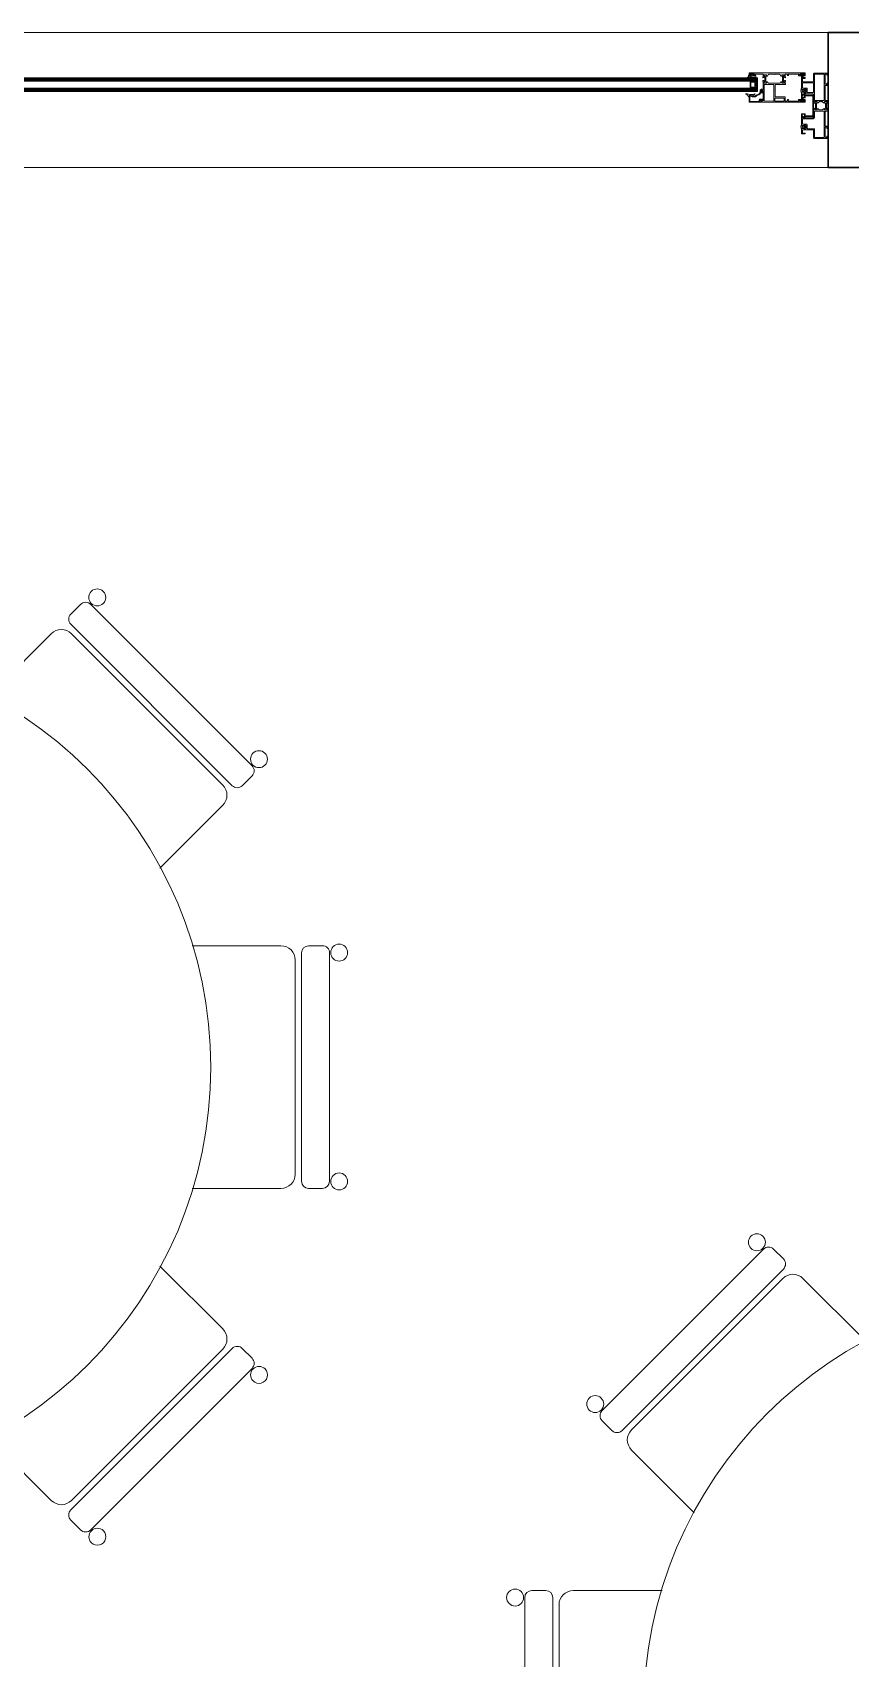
# Model space of a CAD drawing. Header units: centimetres. Extents: x 118932 to 154602, y -32682 to -23521.
# Drawn here: x 132913.3 to 133059, y -28359 to -28069.6 of the extents above; entities that cross this region are included whole.
import ezdxf

# ---------------------------------------------------------------- set-up
doc = ezdxf.new("R2010")
doc.units = ezdxf.units.CM
doc.header["$LTSCALE"] = 50
doc.header["$MEASUREMENT"] = 0
for name, color, linetype, lineweight, true_color in [('GEN_02_TF_Mobilya', 7, 'Continuous', 5, 0x745e3d), ('GEN_02_TF_Pencere', 7, 'Continuous', 9, 0x6093ac), ('GEN_05_ML_Mermer', 7, 'Continuous', 9, 0x9d8692), ('GEN_06_GR_İnce', 7, 'Continuous', 13, 0xb0b0a9), ('ÖRÜLECEK DUVARLAR', 7, 'Continuous', 30, 0xfaca30)]:
    doc.layers.add(name, color=color, linetype=linetype, lineweight=lineweight, true_color=true_color)
doc.layers.add('revizyon notlar', color=1, linetype='Continuous', lineweight=30)

# ---------------------------------------------------------------- blocks, each defined once
blk = doc.blocks.new('M_Table-Dining Round w Chairs - 0915mm Diameter-12996248-MULTIUSE ROOMS - FURNITURE PLAN')
at = {"layer": 'GEN_02_TF_Mobilya'}
for start, end in [(90, 270), (270, 90)]:
    blk.add_arc((103.7, -184.9), 750, start, end, dxfattribs=at)
blk = doc.blocks.new('M_Chair-Breuer - M_Chair-Breuer-V35-MULTIUSE ROOMS - FURNITURE PLAN')
at = {"layer": 'GEN_02_TF_Mobilya'}
for p, q in [((-215.9, 31.1), (-215.9, -127)), ((215.9, -127), (215.9, 31.1)), ((203.2, -163.5), (-203.2, -163.5)), ((-190.5, -152.4), (190.5, -152.4)), ((-215.9, -176.2), (-215.9, -200.8)), ((215.9, -200.8), (215.9, -176.2)), ((-203.2, -213.5), (203.2, -213.5))]:
    blk.add_line(p, q, dxfattribs=at)
for centre, radius, start, end in [((-190.5, -127), 25.4, 180, 270), ((190.5, -127), 25.4, 270, 360), ((-203.2, -176.2), 12.7, 90, 180), ((203.2, -176.2), 12.7, 360, 90), ((-203.2, -200.8), 12.7, 180, 270), ((203.2, -200.8), 12.7, 270, 360), ((-203.5, -230.6), 15.1, 360, 180), ((-203.5, -230.6), 15.1, 180, 360), ((203.7, -230.6), 15.1, 360, 180), ((203.7, -230.6), 15.1, 180, 360)]:
    blk.add_arc(centre, radius, start, end, dxfattribs=at)
blk = doc.blocks.new('yuvarlak masa+8 sandalye')
at = {"layer": 'GEN_02_TF_Mobilya'}
for p, xscale, yscale, zscale, rotation in [((0, 74.8), 0.1, 0.1, 0.1, 180), ((-52.89, 52.89), 0.09999999999999999, 0.09999999999999999, 0.09999999999999999, 225), ((52.89, 52.89), 0.1, 0.1, 0.1, 135), ((-74.8, 0), 0.09999999999999999, 0.09999999999999999, 0.09999999999999999, 269.9999999999999), ((74.8, 0), 0.09999999999999999, 0.09999999999999999, 0.09999999999999999, 90.00000000000006), ((-52.89, -52.89), 0.1, 0.1, 0.1, 315), ((52.89, -52.89), 0.1, 0.1, 0.1, 44.99999999999999)]:
    blk.add_blockref('M_Chair-Breuer - M_Chair-Breuer-V35-MULTIUSE ROOMS - FURNITURE PLAN', p, dxfattribs=dict(at, xscale=xscale, yscale=yscale, zscale=zscale, rotation=rotation))
for name, p, xscale, yscale, zscale in [('M_Table-Dining Round w Chairs - 0915mm Diameter-12996248-MULTIUSE ROOMS - FURNITURE PLAN', (-10.37, 18.49), 0.1, 0.1, 0.1), ('M_Chair-Breuer - M_Chair-Breuer-V35-MULTIUSE ROOMS - FURNITURE PLAN', (0, -74.8), 0.09999999999999999, 0.09999999999999999, 0.09999999999999999)]:
    blk.add_blockref(name, p, dxfattribs=dict(at, xscale=xscale, yscale=yscale, zscale=zscale))
blk = doc.blocks.new('A blok level 0 tefriş')
for p in [(-3856.49, 459.79), (-3629.44, 345.03)]:
    blk.add_blockref('yuvarlak masa+8 sandalye', p)
blk = doc.blocks.new('p25_a_rb')
at = {"layer": 'GEN_02_TF_Pencere'}
for p, q in [((-12.62, -8.08), (-152, -8.08)), ((-12.57, -8.18), (-152, -8.18)), ((-12.57, -8.28), (-152, -8.28)), ((-12.57, -8.38), (-152, -8.38)), ((-12.57, -8.48), (-152, -8.48)), ((-12.57, -8.58), (-152, -8.58)), ((-12.57, -8.13), (-12.62, -8.08)), ((-12.62, -8.68), (-12.57, -8.63)), ((-12.57, -8.63), (-12.57, -8.13)), ((-12.57, -8.68), (-152, -8.68)), ((-12.57, -9.88), (-152, -9.88)), ((-12.57, -9.98), (-152, -9.98)), ((-12.57, -10.08), (-152, -10.08)), ((-12.57, -10.18), (-152, -10.18)), ((-12.57, -10.28), (-152, -10.28)), ((-12.57, -10.38), (-152, -10.38)), ((-12.62, -10.48), (-152, -10.48)), ((-13.02, -8.71), (-13.87, -8.71)), ((-13.87, -8.71), (-13.87, -9.85)), ((-13.87, -9.85), (-13.02, -9.85)), ((-13.12, -8.86), (-13.72, -8.86)), ((-13.72, -8.86), (-13.72, -9.7)), ((-13.72, -9.7), (-13.12, -9.7)), ((-13.02, -8.96), (-13.12, -8.86)), ((-13.12, -9.7), (-13.02, -9.6)), ((-12.87, -8.86), (-13.02, -8.71)), ((-13.02, -9.6), (-13.02, -8.96)), ((-13.02, -9.85), (-12.87, -9.7)), ((-12.8, -8.83), (-12.95, -8.68)), ((-12.95, -8.68), (-12.57, -8.68)), ((-12.95, -9.88), (-12.8, -9.73)), ((-12.57, -9.88), (-12.95, -9.88)), ((-12.93, -8.7), (-12.93, -8.68)), ((-12.93, -9.88), (-12.93, -9.87)), ((-12.89, -8.74), (-12.89, -8.68)), ((-12.89, -9.88), (-12.89, -9.83)), ((-12.87, -9.7), (-12.87, -8.86)), ((-12.85, -8.78), (-12.85, -8.68)), ((-12.85, -9.88), (-12.85, -9.79)), ((-12.81, -8.82), (-12.81, -8.68)), ((-12.81, -9.88), (-12.81, -9.75)), ((-12.8, -9.73), (-12.8, -8.83)), ((-12.77, -9.88), (-12.77, -8.68)), ((-12.73, -9.88), (-12.73, -8.68)), ((-12.69, -9.88), (-12.69, -8.68)), ((-12.65, -9.88), (-12.65, -8.68)), ((-12.57, -9.93), (-12.62, -9.88)), ((-12.62, -10.48), (-12.57, -10.43)), ((-12.61, -9.88), (-12.61, -8.68)), ((-12.57, -8.68), (-12.57, -9.88)), ((-12.57, -9.88), (-12.57, -8.68)), ((-12.57, -9.88), (-12.57, -9.88)), ((-12.57, -10.43), (-12.57, -9.93))]:
    blk.add_line(p, q, dxfattribs=at)
at = {"layer": 'GEN_02_TF_Pencere', "extrusion": (0, 0, -1)}
for p, q in [((-14.45, -8.19), (-14.27, -7.97)), ((-14.18, -8.03), (-14.4, -8.23)), ((-14.11, -7.87), (-14.11, -7.89)), ((-14.08, -7.6), (-14.08, -7.66)), ((-14.05, -7.69), (-13.75, -7.69)), ((-13.77, -8.08), (-14.03, -8.08)), ((-13.82, -7.78), (-14.01, -7.78)), ((-14.01, -7.98), (-13.82, -7.98)), ((-13.82, -7.51), (-13.65, -7.41)), ((-13.75, -7.57), (-13.79, -7.57)), ((-13.75, -7.69), (-13.75, -7.57)), ((-13.72, -7.89), (-13.72, -7.87)), ((-13.72, -7.89), (-13.72, -7.89)), ((-13.64, -7.93), (-13.68, -8.02)), ((-13.68, -8.02), (-13.68, -8.02)), ((-13.67, -7.5), (-13.67, -7.66)), ((-13.67, -7.68), (-13.67, -7.68)), ((-13.65, -7.41), (-13.4, -7.41)), ((-13.41, -7.48), (-13.64, -7.48)), ((-13.64, -7.69), (-13.41, -7.69)), ((-13.51, -8.06), (-13.58, -7.92)), ((-13.37, -7.93), (-13.43, -8.06)), ((-13.4, -7.41), (-13.24, -7.51)), ((-13.38, -7.66), (-13.38, -7.5)), ((-13.24, -8.06), (-13.32, -7.92)), ((-13.26, -7.57), (-13.3, -7.57)), ((-13.3, -7.57), (-13.3, -7.69)), ((-13.3, -7.69), (-12.91, -7.69)), ((-13.11, -7.93), (-13.17, -8.06)), ((-13, -8.06), (-13.05, -7.93)), ((-12.89, -8.01), (-12.92, -8.06)), ((-12.88, -7.72), (-12.88, -7.97)), ((-14.12, -11.42), (-14.08, -11.42)), ((-14.08, -11.42), (-14.08, -11.42)), ((-14.05, -11.4), (-14.05, -11.21)), ((-14.02, -11.19), (-13.76, -11.19)), ((-13.71, -11.2), (-13.69, -11.21)), ((-13.02, -10.88), (-13.03, -10.88))]:
    blk.add_line(p, q, dxfattribs=at)
at = {"layer": 'GEN_02_TF_Pencere', "linetype": 'Continuous'}
for p, q in [((-4.74, -7.58), (-4.74, -8.09)), ((-4.72, -7.58), (-4.72, -8.09)), ((-4.7, -7.58), (-4.7, -8.09)), ((-4.68, -7.58), (-4.68, -8.09)), ((-4.66, -7.58), (-4.66, -8.09)), ((-4.64, -7.58), (-4.64, -8.09)), ((-4.62, -7.58), (-4.62, -8.09)), ((-4.6, -7.58), (-4.6, -8.09)), ((-4.58, -7.58), (-4.58, -8.09)), ((-4.56, -7.58), (-4.56, -8.09)), ((-4.54, -7.58), (-4.54, -8.09)), ((-4.52, -7.58), (-4.52, -8.09)), ((-4.5, -7.58), (-4.5, -8.09)), ((-4.48, -7.58), (-4.48, -8.09)), ((-4.46, -7.58), (-4.46, -8.09)), ((-4.44, -7.58), (-4.44, -8.09)), ((-4.74, -11.99), (-4.74, -11.48)), ((-4.72, -11.99), (-4.72, -11.48)), ((-4.7, -11.99), (-4.7, -11.48)), ((-4.68, -11.99), (-4.68, -11.48)), ((-4.66, -11.99), (-4.66, -11.48)), ((-4.64, -11.99), (-4.64, -11.48)), ((-4.62, -11.99), (-4.62, -11.48)), ((-4.6, -11.99), (-4.6, -11.48)), ((-4.58, -11.99), (-4.58, -11.48)), ((-4.56, -11.99), (-4.56, -11.48)), ((-4.54, -11.99), (-4.54, -11.48)), ((-4.52, -11.99), (-4.52, -11.48)), ((-4.5, -11.99), (-4.5, -11.48)), ((-4.48, -11.99), (-4.48, -11.48)), ((-4.46, -11.99), (-4.46, -11.48)), ((-4.44, -11.99), (-4.44, -11.48))]:
    blk.add_line(p, q, dxfattribs=at)
at = {"layer": 'GEN_02_TF_Pencere'}
for points in [[(-4.1, -7.18), (-14.04, -7.18, 0.414214), (-14.07, -7.21), (-14.07, -7.65, 0.414214), (-14.04, -7.68), (-13.84, -7.68, 0.414214), (-13.77, -7.61, 0.414214), (-13.8, -7.58), (-13.88, -7.58, -0.414214), (-13.93, -7.53), (-13.93, -7.41, -0.414214), (-13.88, -7.36), (-13.21, -7.36, -0.414214), (-13.16, -7.41), (-13.16, -7.53, -0.414214), (-13.21, -7.58), (-13.29, -7.58, 0.414214), (-13.32, -7.61, 0.414214), (-13.25, -7.68), (-12.94, -7.68, 0.414214), (-12.89, -7.63), (-12.89, -7.61, 0.414214), (-12.92, -7.58), (-12.99, -7.58, -0.414214), (-13.02, -7.55), (-13.02, -7.38), (-11.6, -7.38, -0.414214), (-11.57, -7.41), (-11.57, -7.68), (-11.64, -7.94, 0.700075), (-11.53, -8.02), (-11.51, -8.01), (-11.34, -7.83, 0.617785), (-11.36, -7.77, -0.283333), (-11.38, -7.75), (-11.43, -7.57), (-11.43, -7.55, -0.673162), (-11.38, -7.53, 0.202354), (-11.36, -7.54), (-10.97, -7.54, -0.415901), (-10.94, -7.57), (-10.94, -7.59, -0.137872), (-10.95, -7.6), (-11.04, -7.76, 0.585714), (-11.02, -7.79), (-10.88, -7.79, 0.30109), (-10.8, -7.74), (-10.64, -7.48, -0.261413), (-10.55, -7.43), (-9.73, -7.43), (-9.71, -7.47), (-9.68, -7.43), (-9.63, -7.43, 1), (-9.57, -7.43), (-9.49, -7.43, 1), (-9.43, -7.43), (-8.64, -7.43, -0.261413), (-8.55, -7.48), (-8.4, -7.74, 0.261381), (-8.31, -7.79), (-8.17, -7.79, 0.585524), (-8.15, -7.76), (-8.24, -7.6, -0.137707), (-8.25, -7.59), (-8.25, -7.57, -0.414214), (-8.22, -7.54), (-7.83, -7.54, 0.202488), (-7.81, -7.53, -0.673126), (-7.76, -7.55), (-7.76, -7.57), (-7.81, -7.75, -0.283536), (-7.83, -7.77, 0.617796), (-7.85, -7.83), (-7.68, -8.01), (-7.66, -8.02, 0.700399), (-7.55, -7.94), (-7.62, -7.68), (-7.62, -7.41, -0.414214), (-7.59, -7.38), (-7.27, -7.38, -0.414214), (-7.24, -7.41), (-7.24, -7.62, 0.414214), (-7.21, -7.65), (-7.05, -7.65, 0.414214), (-7.02, -7.62), (-7.02, -7.56, 0.414214), (-7.05, -7.53), (-7.12, -7.53), (-7.12, -7.38), (-5.12, -7.38), (-5.12, -7.53), (-5.22, -7.53, 0.414214), (-5.25, -7.56), (-5.25, -7.63, 0.414214), (-5.2, -7.68), (-4.89, -7.68, 0.414214), (-4.82, -7.61, 0.414214), (-4.85, -7.58), (-4.93, -7.58, -0.414214), (-4.98, -7.53), (-4.98, -7.41, -0.414214), (-4.93, -7.36), (-4.26, -7.36, -0.414214), (-4.21, -7.41), (-4.21, -7.53, -0.414214), (-4.26, -7.58), (-4.34, -7.58, 0.414214), (-4.37, -7.61, 0.414214), (-4.3, -7.68), (-4.1, -7.68, 0.414214), (-4.07, -7.65), (-4.07, -7.21, 0.414214), (-4.1, -7.18)], [(-12.04, -12.38), (-4.1, -12.39, 0.198912), (-4.08, -12.38, 0.198912), (-4.07, -12.36), (-4.07, -11.92, 0.414214), (-4.1, -11.89), (-4.3, -11.89, 0.414214), (-4.37, -11.96, 0.414214), (-4.34, -11.99), (-4.26, -11.99, -0.414214), (-4.21, -12.04), (-4.21, -12.16, -0.414214), (-4.26, -12.21), (-4.93, -12.21, -0.414214), (-4.98, -12.16), (-4.98, -12.04, -0.414214), (-4.93, -11.99), (-4.85, -11.99, 0.414214), (-4.82, -11.96, 0.414214), (-4.89, -11.89), (-5.2, -11.89, 0.414214), (-5.25, -11.94), (-5.25, -12.01, 0.414214), (-5.22, -12.04), (-5.12, -12.04), (-5.12, -12.19), (-7.12, -12.19), (-7.12, -12.04), (-7.05, -12.04, 0.414214), (-7.02, -12.01), (-7.02, -11.95, 0.414214), (-7.05, -11.92), (-7.21, -11.92, 0.414214), (-7.24, -11.95), (-7.24, -12.16, -0.414214), (-7.27, -12.19), (-7.62, -12.19), (-7.62, -11.49, 0.414213), (-7.65, -11.46), (-9.42, -11.46), (-9.42, -10.38), (-9.45, -10.35), (-9.42, -10.32), (-9.42, -9.24), (-7.67, -9.24, 0.414277), (-7.57, -9.14), (-7.57, -9.1, 0.339312), (-7.58, -9.08), (-7.6, -9.08, -0.339802), (-7.62, -9.06), (-7.62, -8.87), (-7.55, -8.61, 0.700085), (-7.66, -8.53), (-7.67, -8.55), (-7.85, -8.72, 0.617948), (-7.83, -8.78, -0.283637), (-7.81, -8.8), (-7.76, -8.99), (-7.76, -9, -0.673161), (-7.81, -9.03, 0.202488), (-7.83, -9.02), (-8.22, -9.02, -0.414214), (-8.25, -8.99), (-8.25, -8.96, -0.137872), (-8.24, -8.95), (-8.15, -8.8, 0.585524), (-8.17, -8.77), (-8.31, -8.77, 0.261413), (-8.39, -8.81), (-8.47, -8.94, -0.261413), (-8.55, -8.99), (-9.46, -8.99), (-10.63, -8.98, -0.261413), (-10.72, -8.94), (-10.79, -8.81, 0.261413), (-10.88, -8.76), (-11.02, -8.76, 0.585524), (-11.04, -8.79), (-10.95, -8.95, -0.137872), (-10.94, -8.96), (-10.94, -8.98, -0.414214), (-10.97, -9.01), (-11.36, -9.01, 0.202488), (-11.38, -9.02, -0.673161), (-11.43, -9), (-11.43, -8.98), (-11.38, -8.8, -0.283637), (-11.36, -8.78, 0.617948), (-11.34, -8.72), (-11.51, -8.55), (-11.53, -8.53, 0.700085), (-11.64, -8.61), (-11.57, -8.87), (-11.57, -10.15, -0.414214), (-11.6, -10.18), (-11.74, -10.18, -0.414214), (-11.77, -10.15), (-11.77, -10.06, 0.463003), (-11.8, -10.03, 0.372825), (-11.89, -10.13), (-11.89, -10.15, -0.414214), (-11.92, -10.18), (-11.99, -10.18, 0.414214), (-12.07, -10.26), (-12.07, -10.43, 0.414214), (-11.92, -10.58), (-11.9, -10.58, 0.414214), (-11.87, -10.55), (-11.87, -10.51, 0.380812), (-11.89, -10.48, -0.365977), (-11.92, -10.45), (-11.92, -10.36, -0.414214), (-11.89, -10.33), (-11.78, -10.33, -0.365977), (-11.75, -10.36, 0.369187), (-11.72, -10.38), (-11.6, -10.38, -0.414214), (-11.57, -10.41), (-11.57, -11.25), (-11.54, -11.28), (-11.57, -11.31), (-11.57, -12.15, -0.414214), (-11.6, -12.18), (-11.72, -12.18, 0.365995), (-11.75, -12.21, -0.365977), (-11.78, -12.23), (-11.89, -12.23, -0.414214), (-11.92, -12.2), (-11.92, -12.11, -0.374045), (-11.9, -12.08, 0.366034), (-11.87, -12.06), (-11.87, -12.01, 0.414214), (-11.9, -11.98), (-11.92, -11.98, 0.414214), (-12.07, -12.13), (-12.07, -12.35, 0.414214), (-12.04, -12.38)], [(-11.1, -8.7), (-11.1, -7.85, -0.131653), (-11.09, -7.79), (-10.98, -7.61), (-10.98, -7.57, 0.414213), (-11.02, -7.53), (-11.36, -7.53, 0.414214), (-11.4, -7.57), (-11.4, -7.61), (-11.3, -7.79, -0.131652), (-11.28, -7.85), (-11.28, -8.7, -0.131652), (-11.3, -8.76), (-11.4, -8.94), (-11.4, -8.97, 0.414214), (-11.36, -9.01), (-11.02, -9.01, 0.414213), (-10.98, -8.97), (-10.98, -8.94), (-11.09, -8.76, -0.131652), (-11.1, -8.7)], [(-8.11, -8.7), (-8.11, -7.85, 0.131653), (-8.12, -7.79), (-8.23, -7.61), (-8.23, -7.58, -0.414213), (-8.19, -7.54), (-7.85, -7.54, -0.414214), (-7.81, -7.58), (-7.81, -7.61), (-7.91, -7.79, 0.131652), (-7.93, -7.85), (-7.93, -8.7, 0.131652), (-7.91, -8.76), (-7.81, -8.94), (-7.81, -8.98, -0.414214), (-7.85, -9.02), (-8.19, -9.02, -0.414213), (-8.23, -8.98), (-8.23, -8.94), (-8.12, -8.76, 0.131652), (-8.11, -8.7)], [(-0.5, -9.41), (-0.5, -12.04, 0.414214), (-0.47, -12.07), (-0.03, -12.07, -0.414214), (0, -12.1), (0, -12.38), (0, -12.54), (-0.24, -12.56, -0.957329), (-0.24, -12.52, 0.267761), (-0.23, -12.51), (-0.17, -12.35, 0.843081), (-0.18, -12.29), (-0.63, -12.29, 0.577366), (-0.66, -12.34), (-0.57, -12.49, 0.182697), (-0.56, -12.5, -0.849744), (-0.56, -12.54), (-0.65, -12.54, -0.267944), (-0.91, -12.39), (-0.94, -12.34, 0.267966), (-1.03, -12.29), (-1.12, -12.29, -1), (-1.18, -12.29), (-1.26, -12.29, -1), (-1.32, -12.29), (-1.37, -12.29), (-1.4, -12.33), (-1.42, -12.29), (-1.54, -12.29, 0.267964), (-1.63, -12.34), (-1.66, -12.39, -0.267944), (-1.92, -12.54), (-2.01, -12.54, -0.849637), (-2.01, -12.5, 0.182928), (-2, -12.49), (-1.91, -12.34, 0.577366), (-1.94, -12.29), (-2.39, -12.29, 0.843087), (-2.4, -12.35), (-2.34, -12.51, 0.268123), (-2.33, -12.52, -0.957545), (-2.33, -12.56), (-2.63, -12.54, -0.493156), (-2.65, -12.51), (-2.62, -12.42, -0.312805), (-2.6, -12.41, 0.41134), (-2.57, -12.38), (-2.57, -11.08, 0.414214), (-2.77, -10.88), (-4.54, -10.88, 0.414214), (-4.57, -10.91), (-4.52, -11.05, -0.414214), (-4.55, -11.08), (-4.69, -11.08, -0.414214), (-4.72, -11.05), (-4.72, -10.7, -0.399096), (-4.67, -10.65), (-4.3, -10.63, -0.429495), (-4.27, -10.66), (-4.27, -10.68, 0.414214), (-4.22, -10.73), (-4.02, -10.73, 0.414214), (-3.92, -10.63), (-3.92, -10.13, 0.414214), (-4.02, -10.03), (-4.22, -10.03, 0.414214), (-4.27, -10.08), (-4.27, -10.1, -0.429487), (-4.3, -10.13), (-4.67, -10.11, -0.399104), (-4.72, -10.06), (-4.72, -8.11, -0.414214), (-4.62, -8.01), (-4.1, -8.01, -0.414214), (-4.07, -8.04), (-4.07, -8.13, -0.400696), (-4.1, -8.16), (-4.53, -8.18, 0.400696), (-4.56, -8.21), (-4.56, -8.72, 0.414214), (-4.53, -8.75), (-2.6, -8.75, 0.414214), (-2.57, -8.72), (-2.57, -7.36, -0.414214), (-2.42, -7.21), (-0.03, -7.21, -0.414214), (0, -7.24), (0, -7.46, -0.414214), (-0.15, -7.61), (-0.18, -7.61, -0.414214), (-0.2, -7.59), (-0.2, -7.54, -0.36604), (-0.17, -7.51, 0.365984), (-0.15, -7.48), (-0.15, -7.39, 0.414214), (-0.18, -7.36), (-0.29, -7.36, 0.367429), (-0.32, -7.39, -0.364526), (-0.35, -7.41), (-0.47, -7.41, 0.414214), (-0.5, -7.44), (-0.5, -8.28), (-0.53, -8.31), (-0.5, -8.34), (-0.5, -9.18, 0.414214), (-0.47, -9.21), (-0.35, -9.21, -0.364526), (-0.32, -9.24, 0.367429), (-0.29, -9.26), (-0.18, -9.26, 0.414214), (-0.15, -9.23), (-0.15, -9.14, 0.365984), (-0.17, -9.11, -0.36604), (-0.2, -9.08), (-0.2, -9.03, -0.414214), (-0.18, -9.01), (-0.15, -9.01, -0.414214), (0, -9.16), (0, -9.33, -0.414214), (-0.08, -9.41), (-0.5, -9.41)], [(-14.02, -12.39), (-12.1, -12.39, 0.41421), (-12.07, -12.36), (-12.07, -12.3, 0.41421), (-12.1, -12.27), (-12.12, -12.27), (-12.12, -11.97), (-11.85, -11.97), (-11.83, -12, 0.414213), (-11.79, -12.01), (-11.62, -11.92, 0.767327), (-11.64, -11.85), (-12.14, -11.85, 0.414213), (-12.24, -11.95), (-12.24, -12.22, -0.414213), (-12.29, -12.27), (-13.88, -12.27, -0.414213), (-13.93, -12.22), (-13.93, -11.36, -0.414213), (-13.88, -11.31), (-13.83, -11.31, -0.127549), (-13.79, -11.32, 0.13898), (-13.2, -11.46), (-13.05, -11.46, 0.215322), (-12.81, -11.35, -0.168624), (-12.35, -11.09, 0.197358), (-12.15, -10.96), (-12.04, -10.81, -0.244575), (-11.89, -10.73), (-11.61, -10.73, 0.767327), (-11.59, -10.63), (-11.79, -10.51, 0.577351), (-11.83, -10.54), (-11.83, -10.61), (-11.89, -10.61, 0.244575), (-12.14, -10.74), (-12.25, -10.89, -0.197358), (-12.38, -10.97, 0.168624), (-12.9, -11.27, -0.215322), (-13.05, -11.34), (-13.3, -11.34, -0.114883), (-13.73, -11.21, 0.126996), (-13.83, -11.19), (-14.02, -11.19, 0.414213), (-14.05, -11.22), (-14.05, -12.36, 0.414213), (-14.02, -12.39)], [(-4.72, -9.94, 0.064394), (-4.8, -10.15, 0.064394), (-4.83, -10.37, 0.129325), (-4.72, -10.8), (-4.72, -10.65, -0.399528), (-4.69, -10.62), (-4.28, -10.6, -0.414214), (-4.25, -10.63), (-4.25, -10.66, 0.414214), (-4.22, -10.69), (-4.21, -10.69, 0.295923), (-4.12, -10.63, 0.104809), (-4.07, -10.37, 0.104809), (-4.12, -10.11, 0.295923), (-4.21, -10.05), (-4.22, -10.05, 0.414214), (-4.25, -10.08), (-4.25, -10.11, -0.414214), (-4.28, -10.14), (-4.69, -10.12, -0.399528), (-4.72, -10.09), (-4.72, -9.94)], [(-4.07, -10.92, 0.198912), (-4.08, -10.9, 0.198912), (-4.1, -10.89), (-4.51, -10.89, 0.518649), (-4.54, -10.93), (-4.49, -11.05, -0.518649), (-4.52, -11.09), (-4.69, -11.09, 0.414214), (-4.72, -11.12), (-4.72, -11.58, 0.414214), (-4.69, -11.61), (-4.1, -11.61, 0.414214), (-4.07, -11.58), (-4.07, -11.24), (-2.72, -11.24), (-2.72, -13.02), (-2.72, -14.81), (-4.07, -14.81), (-4.07, -14.47, 0.414214), (-4.1, -14.44), (-4.69, -14.44, 0.414214), (-4.72, -14.47), (-4.72, -14.93, 0.414214), (-4.69, -14.96), (-4.52, -14.96, -0.518649), (-4.49, -15), (-4.54, -15.12, 0.518649), (-4.51, -15.16), (-4.1, -15.16, 0.414214), (-4.07, -15.13), (-4.07, -14.96, -0.414214), (-4.04, -14.93), (-2.63, -14.93, 0.414214), (-2.6, -14.9), (-2.6, -13.02), (-2.6, -11.15, 0.414214), (-2.63, -11.12), (-4.04, -11.12, -0.414214), (-4.07, -11.09), (-4.07, -10.92)], [(-4.58, -10.23), (-4.25, -10.24, -0.337036), (-4.23, -10.27, -0.054259), (-4.22, -10.37, -0.054259), (-4.23, -10.48, -0.337036), (-4.25, -10.5), (-4.58, -10.52, -0.32284), (-4.61, -10.5, -0.093955), (-4.63, -10.37, -0.093955), (-4.61, -10.25, -0.32284), (-4.58, -10.23)], [(-4.17, -11.02, -0.190395), (-4.17, -11.04), (-4.17, -11.48, -0.414214), (-4.2, -11.51), (-4.59, -11.51, -0.414214), (-4.62, -11.48), (-4.62, -11.22, -0.414214), (-4.59, -11.19), (-4.55, -11.19, 0.505029), (-4.4, -11), (-4.19, -11.01, -0.190395), (-4.17, -11.02)], [(-2.57, -10.65), (-2.57, -8.96, 0.414189), (-2.6, -8.93), (-4.51, -8.93, 0.414238), (-4.54, -8.96), (-4.54, -9.85, 0.414214), (-4.51, -9.88), (-3.82, -9.88, -0.414214), (-3.72, -9.98), (-3.72, -10.58, 0.414214), (-3.62, -10.68), (-2.6, -10.68, 0.414214), (-2.57, -10.65)], [(-9.49, -11.66, -0.198912), (-9.47, -11.66), (-7.85, -11.66, -0.414214), (-7.82, -11.69), (-7.82, -12.16, -0.414214), (-7.85, -12.19), (-9.47, -12.19, -0.414214), (-9.5, -12.16), (-9.5, -11.69, -0.198912), (-9.49, -11.66)], [(-0.03, -18.85), (-2.42, -18.85, -0.414214), (-2.57, -18.7), (-2.57, -17.34, 0.414214), (-2.6, -17.31), (-4.53, -17.31, 0.414214), (-4.56, -17.34), (-4.56, -17.85, 0.400696), (-4.53, -17.88), (-4.1, -17.9, -0.400696), (-4.07, -17.93), (-4.07, -18.02, -0.414214), (-4.1, -18.05), (-4.62, -18.05, -0.414214), (-4.72, -17.95), (-4.72, -17.13, -0.399104), (-4.67, -17.08), (-4.3, -17.06, -0.429487), (-4.27, -17.09), (-4.27, -17.11, 0.414214), (-4.22, -17.16), (-4.02, -17.16, 0.414214), (-3.92, -17.06), (-3.92, -16.56, 0.414214), (-4.02, -16.46), (-4.22, -16.46, 0.414214), (-4.27, -16.51), (-4.27, -16.53, -0.429495), (-4.3, -16.56), (-4.67, -16.54, -0.399096), (-4.72, -16.5), (-4.72, -15.02, -0.414214), (-4.69, -14.99), (-4.55, -14.99, -0.518649), (-4.52, -15.03), (-4.57, -15.15, 0.518649), (-4.54, -15.19), (-2.77, -15.19, 0.414214), (-2.57, -14.99), (-2.57, -13.69, 0.41134), (-2.6, -13.66, -0.312805), (-2.62, -13.64), (-2.65, -13.56, -0.493156), (-2.63, -13.53), (-2.33, -13.51, -0.957545), (-2.33, -13.55, 0.268123), (-2.34, -13.56), (-2.4, -13.72, 0.843087), (-2.39, -13.78), (-1.94, -13.78, 0.577366), (-1.91, -13.73), (-2, -13.57, 0.182928), (-2.01, -13.56, -0.849637), (-2.01, -13.53), (-1.92, -13.53, -0.267944), (-1.66, -13.68), (-1.63, -13.73, 0.267964), (-1.54, -13.78), (-1.42, -13.78), (-1.4, -13.74), (-1.37, -13.78), (-1.32, -13.78, -1), (-1.26, -13.78), (-1.18, -13.78, -1), (-1.12, -13.78), (-1.03, -13.78, 0.267966), (-0.94, -13.73), (-0.91, -13.68, -0.267944), (-0.65, -13.53), (-0.56, -13.53, -0.849744), (-0.56, -13.56, 0.182697), (-0.57, -13.57), (-0.66, -13.73, 0.577366), (-0.63, -13.78), (-0.18, -13.78, 0.843081), (-0.17, -13.72), (-0.23, -13.56, 0.267761), (-0.24, -13.55, -0.957329), (-0.24, -13.51), (0, -13.53), (0, -13.69), (0, -13.96, -0.414214), (-0.03, -13.99), (-0.47, -13.99, 0.414214), (-0.5, -14.02), (-0.5, -16.65), (-0.08, -16.65, -0.414214), (0, -16.73), (0, -16.9, -0.414214), (-0.15, -17.05), (-0.18, -17.05, -0.414214), (-0.2, -17.03), (-0.2, -16.98, -0.36604), (-0.17, -16.95, 0.365984), (-0.15, -16.92), (-0.15, -16.83, 0.414214), (-0.18, -16.8), (-0.29, -16.8, 0.367429), (-0.32, -16.83, -0.364526), (-0.35, -16.85), (-0.47, -16.85, 0.414214), (-0.5, -16.88), (-0.5, -17.72), (-0.53, -17.75), (-0.5, -17.78), (-0.5, -18.62, 0.414214), (-0.47, -18.65), (-0.35, -18.65, -0.364526), (-0.32, -18.68, 0.367429), (-0.29, -18.7), (-0.18, -18.7, 0.414214), (-0.15, -18.67), (-0.15, -18.58, 0.365984), (-0.17, -18.56, -0.36604), (-0.2, -18.53), (-0.2, -18.47, -0.414214), (-0.18, -18.45), (-0.15, -18.45, -0.414214), (0, -18.6), (0, -18.82, -0.414214), (-0.03, -18.85)], [(-2.39, -18.67), (-0.68, -18.67), (-0.68, -13.99), (-2.39, -13.99), (-2.39, -14.99, -0.414214), (-2.77, -15.37), (-4.51, -15.37, 0.414214), (-4.54, -15.4), (-4.54, -16.28, 0.414214), (-4.51, -16.31), (-3.82, -16.31, -0.414214), (-3.72, -16.41), (-3.72, -17.01, 0.414214), (-3.62, -17.11), (-2.49, -17.11, -0.414214), (-2.39, -17.21), (-2.39, -18.67)], [(-2.06, -13.46), (-2.06, -12.61, -0.131652), (-2.04, -12.55), (-1.94, -12.37), (-1.94, -12.33, 0.414214), (-1.98, -12.29), (-2.32, -12.29, 0.414214), (-2.36, -12.33), (-2.36, -12.37), (-2.25, -12.55, -0.131652), (-2.24, -12.61), (-2.24, -13.46, -0.131652), (-2.25, -13.52), (-2.36, -13.7), (-2.36, -13.73, 0.414214), (-2.32, -13.77), (-1.98, -13.77, 0.414214), (-1.94, -13.73), (-1.94, -13.7), (-2.04, -13.52, -0.131652), (-2.06, -13.46)], [(-0.3, -13.46), (-0.3, -12.61, -0.131652), (-0.28, -12.55), (-0.18, -12.37), (-0.18, -12.33, 0.414214), (-0.22, -12.29), (-0.56, -12.29, 0.414214), (-0.6, -12.33), (-0.6, -12.37), (-0.5, -12.55, -0.131652), (-0.48, -12.61), (-0.48, -13.46, -0.131652), (-0.5, -13.52), (-0.6, -13.7), (-0.6, -13.73, 0.414214), (-0.56, -13.77), (-0.22, -13.77, 0.414214), (-0.18, -13.73), (-0.18, -13.7), (-0.28, -13.52, -0.131652), (-0.3, -13.46)], [(-4.72, -16.38, 0.064394), (-4.8, -16.58, 0.064394), (-4.83, -16.81, 0.129325), (-4.72, -17.24), (-4.72, -17.09, -0.399528), (-4.69, -17.06), (-4.28, -17.04, -0.414214), (-4.25, -17.07), (-4.25, -17.1, 0.414214), (-4.22, -17.13), (-4.21, -17.13, 0.295923), (-4.12, -17.07, 0.104809), (-4.07, -16.81, 0.104809), (-4.12, -16.55, 0.295923), (-4.21, -16.49), (-4.22, -16.49, 0.414214), (-4.25, -16.52), (-4.25, -16.55, -0.414214), (-4.28, -16.58), (-4.69, -16.56, -0.399528), (-4.72, -16.53), (-4.72, -16.38)], [(-4.58, -16.66), (-4.25, -16.68, -0.337036), (-4.23, -16.7, -0.054259), (-4.22, -16.81, -0.054259), (-4.23, -16.91, -0.337036), (-4.25, -16.94), (-4.58, -16.95, -0.32284), (-4.61, -16.93, -0.093955), (-4.63, -16.81, -0.093955), (-4.61, -16.68, -0.32284), (-4.58, -16.66)], [(-4.17, -14.57), (-4.17, -15.01, -0.395113), (-4.19, -15.04), (-4.4, -15.05, 0.505029), (-4.55, -14.86), (-4.59, -14.86, -0.414214), (-4.62, -14.83), (-4.62, -14.57, -0.414214), (-4.59, -14.54), (-4.2, -14.54, -0.414214), (-4.17, -14.57)]]:
    blk.add_lwpolyline(points, format="xyb", close=True, dxfattribs=at)
at = {"layer": 'GEN_02_TF_Pencere', "linetype": 'Continuous'}
for points in [[(-4.93, -7.58), (-4.25, -7.58), (-4.25, -7.49), (-4.93, -7.49), (-4.93, -7.58)], [(-4.25, -11.99), (-4.93, -11.99), (-4.93, -12.08), (-4.25, -12.08), (-4.25, -11.99)]]:
    blk.add_lwpolyline(points, close=True, dxfattribs=at)
at = {"layer": 'GEN_02_TF_Pencere'}
for points in [[(-0.68, -12.07), (-0.68, -7.39), (-2.39, -7.39), (-2.39, -12.07), (-0.68, -12.07)], [(-9.66, -12.19), (-11.37, -12.18), (-11.37, -9.23), (-9.66, -9.24), (-9.66, -12.19)]]:
    blk.add_lwpolyline(points, close=True, dxfattribs=at)
for centre, major_axis, start_param, end_param in [((-14.42, -8.21), (-0.0344, 0), -0.614619, 2.340265), ((-14.67, -7.72), (-0.5, 0), 2.512106, 2.949893), ((-18.44, -7.07), (-4.34, 0), 2.949895, 3.003759), ((-14.15, -8.06), (-0.0509, 0), 3.745027, 5.454025), ((-14.11, -7.6), (0.03, 0), -0.001156, 2.96363), ((-14.01, -7.87), (0.1, 0), 1.56964, 3.140437), ((-14.01, -7.89), (0.1, 0), 3.140436, 4.711234), ((-14.02, -7.99), (-0.1, 0), 0.603434, 1.569641), ((-14.05, -7.66), (0.03, 0), 3.140435, 4.711233), ((-13.79, -7.54), (0.04, 0), 2.193304, 4.711233), ((-13.82, -7.87), (-0.1, 0), 3.140436, 4.711234), ((-13.82, -7.89), (0.1, 0), 4.711233, 6.282031), ((-13.77, -7.99), (0.1, 0), 4.711235, 5.320589), ((-13.77, -7.99), (0.1, 0), -0.962596, -0.353242), ((-13.64, -7.5), (-0.03, 0), 4.711233, 6.282031), ((-13.64, -7.66), (0.03, 0), 3.140439, 3.925836), ((-13.64, -7.66), (0.03, 0), 3.925836, 4.711232), ((-13.61, -7.94), (0.03, 0), 0.487353, 2.788354), ((-13.47, -8.05), (0.0413, 0), 3.600298, 5.917735), ((-13.41, -7.5), (-0.03, 0), 3.140435, 4.711233), ((-13.41, -7.66), (0.03, 0), 4.711232, 6.282029), ((-13.35, -7.94), (-0.03, 0), 3.628943, 5.929945), ((-13.26, -7.54), (-0.04, 0), 1.569642, 4.087571), ((-13.2, -8.05), (0.0413, 0), 3.600297, 5.917734), ((-13.08, -7.94), (0.03, 0), 0.349196, 2.790086), ((-12.96, -8.05), (0.0413, 0), 3.504733, 5.82217), ((-12.91, -7.72), (0.03, 0), -0.001156, 1.569642), ((-12.98, -7.97), (-0.1, 0), 2.680578, 3.140437)]:
    blk.add_ellipse(centre, major_axis=major_axis, ratio=0.881548, start_param=start_param, end_param=end_param, dxfattribs=at)
at = {"layer": 'GEN_02_TF_Pencere', "extrusion": (0, 0, -1)}
for centre, major_axis, start_param, end_param in [((-14.69, -10.91), (-0.03, 0), 0.000445, 1.852827), ((-14.69, -10.91), (-0.03, 0), -1.226961, -0.000036), ((-14.84, -11.46), (-0.64, 0), 1.805526, 2.955356), ((-16.5, -18.16), (8.86, 0), -1.36365, -1.303118), ((-14.12, -11.34), (0.1, 0), 1.570967, 2.940044), ((-13.71, -9.75), (-1.55, 0), 4.520201, 5.00804), ((-14.08, -11.4), (0.03, 0), 0.000001, 1.570795), ((-14.02, -11.21), (-0.03, 0), 0.000001, 1.570795), ((-13.76, -11.27), (-0.1, 0), 1.57081, 2.088079), ((-13.55, -11), (-0.286, 0), 4.098356, 5.241385), ((-13.57, -10.3), (0.88, 0), 0.944914, 1.386057), ((-15.32, -8.71), (-3.54, 0), 3.990064, 4.134382), ((-13.02, -10.92), (-0.0382, 0), 0.629084, 1.300082), ((-13.02, -10.92), (0.05, 0), -1.570583, 0.325144)]:
    blk.add_ellipse(centre, major_axis=major_axis, ratio=0.839387, start_param=start_param, end_param=end_param, dxfattribs=at)
at = {"layer": 'GEN_05_ML_Mermer'}
blk.add_lwpolyline([(0, -24), (-317.25, -24), (-317.25, 0), (0, 0)], close=True, dxfattribs=at)
blk = doc.blocks.new('P25A')
at = {"layer": 'revizyon notlar'}
blk.add_blockref('p25_a_rb', (166.64, 17.62), dxfattribs=at)
blk = doc.blocks.new('DOGRAMA LEVEL 0 A BLOK')
at = {"layer": 'GEN_06_GR_İnce'}
blk.add_blockref('P25A', (-1726.7, -1.35), dxfattribs=at)
blk = doc.blocks.new('ÖRÜLECEK DUVAR LEVEL 0 A BLOK')
at = {"layer": 'ÖRÜLECEK DUVARLAR'}
blk.add_lwpolyline([(-3114.55, 1849.94), (-3106.55, 1849.94), (-3106.55, 1825.94), (-3114.55, 1825.94)], close=True, dxfattribs=at)

msp = doc.modelspace()

# ---------------------------------------------------------------- block references
msp.add_blockref('A blok level 0 tefriş', (136726.54, -28713.57))

# ---------------------------------------------------------------- next in the draw order: block references
for name, p in [('ÖRÜLECEK DUVAR LEVEL 0 A BLOK', (136169.51, -29919.59)), ('DOGRAMA LEVEL 0 A BLOK', (134615.02, -28085.92))]:
    msp.add_blockref(name, p)

doc.saveas('drawing.dxf')
